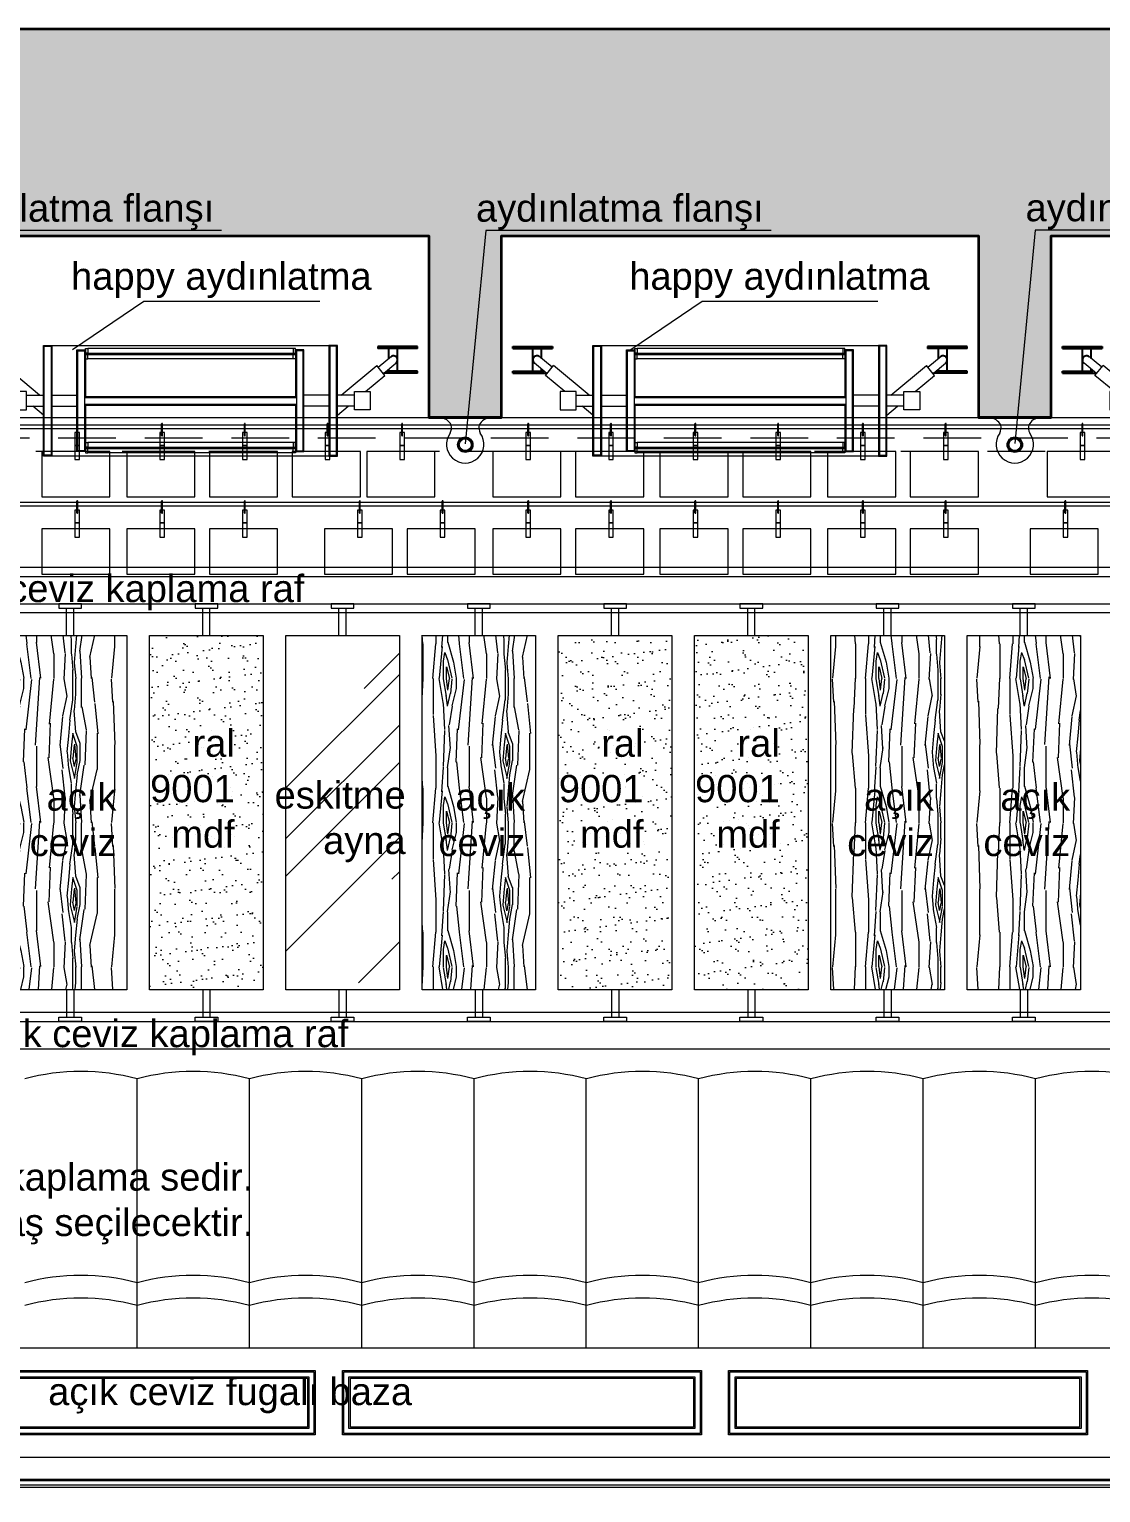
# Model space of a CAD drawing. Header units: millimetres. Extents: x 54215 to 67697, y 23496 to 56611.
# Drawn here: x 56575.6 to 56811.5, y 40917.7 to 41240 of the extents above; entities that cross this region are included whole.
import ezdxf

# ---------------------------------------------------------------- set-up
doc = ezdxf.new("R2010")
doc.units = ezdxf.units.MM
doc.linetypes.add('DASHED', pattern=[19.05, 12.7, -6.35])
doc.layers.add('0 rölöve', color=7, linetype='Continuous', true_color=0xf1380e)
for name, color, linetype, lineweight in [('no3_ahsap gorunus arka ince', 53, 'Continuous', 15), ('no3_ahsap gorunus arka kalın', 43, 'Continuous', 15), ('no3_ahsap gorunus on ince', 32, 'Continuous', 13), ('no3_cam gorunus arka', 140, 'Continuous', 13), ('no3_cam gorunus on', 142, 'Continuous', 15), ('no3_duvar kaplama', 8, 'Continuous', 0), ('no3_duvar mevcut', 4, 'Continuous', 35), ('no3_döşeme kaplama', 8, 'Continuous', 0), ('no3_kutu profil gorunus', 8, 'Continuous', 0), ('no3_kutuprofil kesit', 74, 'Continuous', 18), ('no3_tavan aydınlatma', 50, 'Continuous', 13), ('no3_tefriş arka ince', 65, 'Continuous', 13), ('no3_yazı duvar', 152, 'Continuous', 0)]:
    doc.layers.add(name, color=color, linetype=linetype, lineweight=lineweight)
doc.layers.add('no3_tefriş ön ince', color=7, linetype='Continuous', lineweight=18, true_color=0x8c1aff)
doc.styles.get("Standard").update_dxf_attribs({"font": 'arial.ttf'})
pattern_1 = [(79.6952, (40265.8013, 29454.409), (31.74983754, 190.50003046), [3.549745, -351.42602]), (90, (40266.436, 29457.9), (-31.75, 31.75), [3.4925, -28.2575]), (108.4349, (40266.436, 29461.394), (-31.749949, 63.5000144), [3.01206, -97.390236]), (262.875, (40265.4838, 29464.2515), (31.74994545, 222.25001206), [2.55978, -253.41691]), (264.8056, (40265.1663, 29461.7115), (31.74984786, 317.50002107), [3.506915, -347.183297]), (284.0362, (40264.849, 29458.219), (31.7499378, -95.2500172), [3.927252, -126.98133]), (99.4623, (40265.8013, 29456.949), (-31.7499415, 158.750025), [1.93129, -191.196436]), (83.6598, (40265.4838, 29458.854), (-31.7500503, -253.9999805), [2.87509, -284.633384]), (275.7106, (40265.8013, 29461.7115), (31.7500422, -285.7499814), [3.190844, -315.89272]), (258.6901, (40266.119, 29458.5365), (31.7499244, 127.0000245), [1.618932, -160.27492]), (84.8056, (40266.1188, 29451.5515), (-31.74984786, -317.50002107), [3.506915, -347.183297]), (78.6901, (40266.436, 29455.044), (-31.7499244, -127.0000245), [3.237865, -158.65599]), (90, (40267.07, 29458.22), (-31.75, 31.75), [3.81, -27.94]), (110.556, (40267.0713, 29462.029), (-63.4998723, 158.7500585), [2.71272, -268.559407]), (93.8141, (40266.1188, 29464.569), (-31.7501949, 444.49997856), [4.773072, -472.534075]), (84.8056, (40265.8013, 29469.3315), (-31.74984786, -317.50002107), [3.506915, -347.183297]), (90, (40266.12, 29472.824), (-31.75, 31.75), [3.4925, -28.2575]), (95.1944, (40266.1188, 29444.5665), (-31.74984786, 317.50002107), [3.506915, -347.183297]), (84.8056, (40265.8013, 29448.059), (-31.74984786, -317.50002107), [3.506915, -347.183297]), (90, (40265.484, 29444.566), (-31.75, 31.75), [1.905, -29.845]), (95.1944, (40265.4838, 29446.4715), (-31.74984786, 317.50002107), [3.506915, -347.183297]), (90, (40265.166, 29449.964), (-31.75, 31.75), [3.175, -28.575]), (100.3048, (40265.1663, 29453.139), (31.74983754, -190.50003046), [3.549745, -351.42602]), (95.1944, (40264.5313, 29456.6315), (-31.74984786, 317.50002107), [3.506915, -347.183297]), (84.8056, (40264.2138, 29460.124), (-31.74984786, -317.50002107), [3.506915, -347.183297]), (84.8056, (40264.5313, 29463.6165), (-31.74984786, -317.50002107), [3.506915, -347.183297]), (81.8699, (40264.849, 29467.109), (-31.749979, -190.4999927), [4.490116, -220.01626]), (90, (40265.484, 29471.554), (-31.75, 31.75), [4.7625, -26.9875]), (77.4712, (40284.5338, 29470.284), (31.7499873, 158.7500097), [2.92719, -289.79333]), (84.2894, (40285.1688, 29473.1415), (-31.7500422, -285.7499814), [3.190844, -315.89272]), (98.1301, (40284.534, 29470.284), (-31.749979, 190.4999927), [2.245074, -222.261335]), (99.4623, (40284.2163, 29472.5065), (-31.7499415, 158.750025), [3.862546, -189.265147]), (90, (40283.58, 29444.566), (-31.75, 31.75), [3.81, -27.94]), (80.5377, (40283.5813, 29448.3765), (-31.7499415, -158.750025), [1.93129, -191.196436]), (291.8014, (40283.899, 29450.2815), (-31.749997, 95.2500082), [1.7098, -169.26919]), (282.9946, (40284.5338, 29448.694), (-63.49992333, 285.75002432), [4.23599, -419.36184]), (82.875, (40284.5338, 29473.7765), (-31.74994545, -222.25001206), [2.55978, -253.41691]), (97.125, (40284.5338, 29473.7765), (-31.74994545, 222.25001206), [2.55978, -253.41691]), (90, (40284.216, 29444.566), (-31.75, 31.75), [2.54, -29.21]), (284.0362, (40284.216, 29447.1065), (31.7499378, -95.2500172), [2.61817, -128.290447]), (86.6335, (40283.2638, 29451.5515), (-31.75034835, -507.9999787), [5.406835, -535.276203]), (87.7094, (40283.5813, 29456.949), (-31.74986489, -762.00000361), [7.94385, -786.440896]), (93.1798, (40283.8988, 29464.8865), (-31.74971557, 539.75001546), [5.723826, -566.65746]), (99.4623, (40283.5813, 29470.6015), (-31.7499415, 158.750025), [5.793835, -187.33389]), (100.3048, (40286.4388, 29444.5665), (31.74983754, -190.50003046), [3.549745, -351.42602]), (105.9454, (40285.804, 29448.059), (31.749997, -127.0000041), [4.622864, -226.52063]), (90, (40284.534, 29452.504), (-31.75, 31.75), [4.1275, -27.6225]), (81.8699, (40284.534, 29456.6315), (-31.749979, -190.4999927), [4.490116, -220.01626]), (93.5763, (40285.1688, 29461.0765), (-31.74970504, 476.25002104), [5.089906, -503.901297]), (81.2538, (40284.8513, 29466.1565), (31.75013284, 222.2499795), [4.176046, -413.42999]), (75.9638, (40285.486, 29470.284), (-31.7499378, -95.2500172), [3.927252, -126.98133]), (90, (40286.44, 29474.094), (-31.75, 31.75), [2.2225, -29.5275]), (264.8056, (40283.2638, 29451.5515), (31.74984786, 317.50002107), [7.013797, -343.676415]), (85.2364, (40281.3588, 29444.5665), (-31.7497312, -349.25003054), [7.646416, -374.674225]), (90, (40281.994, 29452.186), (-31.75, 31.75), [7.3025, -24.4475]), (94.0856, (40281.9938, 29459.489), (-31.74987745, 412.75000471), [8.912637, -436.71982]), (90, (40281.36, 29468.38), (-31.75, 31.75), [7.9375, -23.8125]), (97.125, (40288.0263, 29444.5665), (-31.74994545, 222.25001206), [7.67931, -248.297382]), (96.3402, (40287.0738, 29452.1865), (-31.7500503, 253.9999805), [5.75018, -281.758295]), (87.5104, (40286.4388, 29457.9015), (-31.75056746, -698.49998322), [7.30939, -723.630506]), (83.4802, (40286.7563, 29465.204), (-95.24998523, -825.49999383), [11.184826, -1107.298776]), (93.0128, (40267.3888, 29444.5665), (-31.75013083, 571.50000035), [6.04085, -598.04411]), (81.8699, (40267.0713, 29450.599), (-31.749979, -190.4999927), [6.73519, -217.77122]), (87.6141, (40268.0238, 29457.2665), (-31.749452445, -730.25001615), [7.626604, -755.03456]), (100.6197, (40268.3413, 29464.8865), (63.50025655, -349.24994886), [5.16852, -511.684016]), (90, (40267.39, 29469.966), (-31.75, 31.75), [6.35, -25.4]), (86.8202, (40263.5788, 29444.5665), (-31.74971557, -539.75001546), [5.723826, -566.65746]), (96.009, (40263.8963, 29450.2815), (31.74997813, -317.49999261), [6.065837, -600.517055]), (96.7098, (40263.2613, 29456.314), (31.74980626, -285.75003187), [5.43471, -538.037722]), (84.2894, (40262.6263, 29461.7115), (-31.7500422, -285.7499814), [6.381686, -312.701877]), (77.9052, (40263.2613, 29468.0615), (-63.50021354, -285.74995565), [4.5459, -450.044915]), (99.4623, (40264.214, 29472.5065), (-31.7499415, 158.750025), [3.862546, -189.265147]), (93.8141, (40269.6113, 29444.5665), (-31.7501949, 444.49997856), [4.773072, -472.534075]), (77.1957, (40269.2938, 29449.329), (-95.25023505, -412.74993153), [7.163117, -709.14952]), (90, (40270.88, 29456.314), (-31.75, 31.75), [7.9375, -23.8125]), (95.4403, (40270.8813, 29464.2515), (31.74978958, -349.25001041), [6.697662, -663.06932]), (96.7098, (40270.2463, 29470.919), (31.74980626, -285.75003187), [5.43471, -538.037722]), (90, (40261.356, 29444.566), (-31.75, 31.75), [5.3975, -26.3525]), (98.1301, (40261.3563, 29449.964), (-31.749979, 190.4999927), [8.980265, -215.526144]), (87.6141, (40260.0863, 29458.854), (-31.749452445, -730.25001615), [7.626604, -755.03456]), (84.4725, (40260.4038, 29466.474), (63.4995361, 666.750055065), [9.888474, -978.959656]), (96.8428, (40290.2488, 29444.5665), (63.50025396, -539.7499801), [7.99446, -791.450125]), (90, (40289.296, 29452.504), (-31.75, 31.75), [8.89, -22.86]), (86.3478, (40289.2963, 29461.394), (-63.499596495, -984.25003018), [14.952853, -1480.33394]), (90, (40279.136, 29444.566), (-31.75, 31.75), [7.62, -24.13]), (94.7636, (40279.1363, 29452.1865), (-31.7497312, 349.25003054), [7.646416, -374.674225]), (88.1524, (40278.5013, 29459.8065), (-31.74981979, -952.50001476), [9.84761, -974.914357]), (87.2737, (40278.8188, 29469.649), (-31.74987355, -635.00000912), [6.675056, -660.830467]), (84.8056, (40274.0563, 29444.5665), (-31.74984786, -317.50002107), [7.013797, -343.676414]), (90, (40274.69, 29451.55), (-31.75, 31.75), [10.16, -21.59]), (91.9092, (40274.6913, 29461.7115), (-31.75076966, 920.7499695), [9.530302, -943.498716]), (93.5763, (40274.3738, 29471.2365), (-31.74970504, 476.25002104), [5.089906, -503.901297])]
pattern_2 = [(37.5, (40290.2488, 29444.5665), (-0.1600031, 4.8941324), [0, -3.8608, 0, -4.318, 0, -4.1275]), (7.5, (40290.249, 29444.5665), (4.4952328, 7.168251), [0, -2.0828, 0, -3.4798, 0, -1.3335]), (327.5, (40287.1246, 29444.5665), (7.9099237, 0.01437185), [0, -1.27, 0, -4.572, 0, -5.969]), (317.5, (40287.1246, 29444.5665), (7.6355645, 2.2292932), [0, -0.635, 0, -2.9972, 0, -3.429])]

# ---------------------------------------------------------------- blocks, each defined once
blk = doc.blocks.new('FAWETUK')
at = {"layer": 'no3_ahsap gorunus arka kalın'}
blk.add_lwpolyline([(10086.08, 17304.68), (10111.08, 17304.68), (10111.08, 17226.68), (10086.08, 17226.68)], close=True, dxfattribs=at)
at = {"layer": 'no3_kutuprofil kesit'}
for p, q in [((10097.78, 17304.68), (10097.78, 17310.68)), ((10099.38, 17304.68), (10099.38, 17310.68)), ((10097.78, 17226.68), (10097.78, 17220.68)), ((10099.38, 17226.68), (10099.38, 17220.68))]:
    blk.add_line(p, q, dxfattribs=at)
for points in [[(10096.08, 17310.68), (10101.08, 17310.68), (10101.08, 17311.68), (10096.08, 17311.68)], [(10096.08, 17220.68), (10101.08, 17220.68), (10101.08, 17219.68), (10096.08, 17219.68)]]:
    blk.add_lwpolyline(points, close=True, dxfattribs=at)
blk = doc.blocks.new('sfertkıkl')
at = {"layer": 'no3_duvar kaplama'}
for points in [[(4008.32, 3906.44), (4087.32, 3906.44), (4087.32, 3892.26), (4008.32, 3892.26)], [(4008.62, 3906.14), (4087.02, 3906.14), (4087.02, 3892.56), (4008.62, 3892.56)], [(4093.32, 3906.44), (4172.32, 3906.44), (4172.32, 3892.26), (4093.32, 3892.26)], [(4093.62, 3906.14), (4172.02, 3906.14), (4172.02, 3892.56), (4093.62, 3892.56)], [(4178.32, 3906.44), (4257.32, 3906.44), (4257.32, 3892.26), (4178.32, 3892.26)], [(4178.62, 3906.14), (4257.02, 3906.14), (4257.02, 3892.56), (4178.62, 3892.56)], [(4009.72, 3905.03), (4085.91, 3905.03), (4085.91, 3893.66), (4009.72, 3893.66)], [(4010.02, 3904.73), (4085.61, 3904.73), (4085.61, 3893.96), (4010.02, 3893.96)], [(4094.73, 3905.03), (4170.91, 3905.03), (4170.91, 3893.66), (4094.73, 3893.66)], [(4095.03, 3904.73), (4170.61, 3904.73), (4170.61, 3893.96), (4095.03, 3893.96)], [(4179.73, 3905.03), (4255.91, 3905.03), (4255.91, 3893.66), (4179.73, 3893.66)], [(4180.03, 3904.73), (4255.61, 3904.73), (4255.61, 3893.96), (4180.03, 3893.96)]]:
    blk.add_lwpolyline(points, close=True, dxfattribs=at)
at = {"layer": 'no3_tefriş ön ince'}
for p, q in [((4048.07, 3925.75), (4048.07, 3970.65)), ((4072.8, 3925.75), (4072.8, 3970.65)), ((4097.53, 3925.75), (4097.53, 3970.65)), ((4122.26, 3925.75), (4122.26, 3970.65)), ((4146.99, 3925.75), (4146.99, 3970.65)), ((4171.72, 3925.75), (4171.72, 3970.65)), ((4196.45, 3925.75), (4196.45, 3970.65)), ((4221.18, 3925.75), (4221.18, 3970.65)), ((4245.91, 3925.75), (4245.91, 3970.65)), ((4048.07, 3911.44), (4048.07, 3925.75)), ((4072.8, 3911.44), (4072.8, 3925.75)), ((4097.53, 3911.44), (4097.53, 3925.75)), ((4122.26, 3911.44), (4122.26, 3925.75)), ((4146.99, 3911.44), (4146.99, 3925.75)), ((4171.72, 3911.44), (4171.72, 3925.75)), ((4196.45, 3911.44), (4196.45, 3925.75)), ((4221.18, 3911.44), (4221.18, 3925.75)), ((4245.91, 3911.44), (4245.91, 3925.75)), ((3751.3, 3911.44), (4344.83, 3911.44)), ((4344.83, 3887.26), (3751.3, 3887.26))]:
    blk.add_line(p, q, dxfattribs=at)
for centre in [(4035.7, 3923.79), (4060.43, 3923.79), (4085.17, 3923.79), (4109.9, 3923.79), (4134.63, 3923.79), (4159.36, 3923.79), (4184.09, 3923.79), (4208.82, 3923.79), (4233.55, 3923.79), (4258.28, 3923.79), (4035.7, 3878.88), (4060.43, 3878.88), (4085.17, 3878.88), (4109.9, 3878.88), (4134.63, 3878.88), (4159.36, 3878.88), (4184.09, 3878.88), (4208.82, 3878.88), (4233.55, 3878.88), (4258.28, 3878.88), (4035.7, 3873.88), (4060.43, 3873.88), (4085.17, 3873.88), (4109.9, 3873.88), (4134.63, 3873.88), (4159.36, 3873.88), (4184.09, 3873.88), (4208.82, 3873.88), (4233.55, 3873.88), (4258.28, 3873.88)]:
    blk.add_arc(centre, 48.47, 75.219, 104.781, dxfattribs=at)
blk = doc.blocks.new('foto')
at = {"layer": 'no3_tefriş arka ince'}
for p, q in [((10116.64, 17348.73), (10116.64, 17351.29)), ((10116.84, 17348.73), (10116.84, 17351.29)), ((10117.25, 17346.53), (10116.23, 17346.53)), ((10117.25, 17346.43), (10116.23, 17346.43))]:
    blk.add_line(p, q, dxfattribs=at)
for points in [[(10117.25, 17349.36), (10116.23, 17349.36), (10116.23, 17343.41), (10117.25, 17343.41)], [(10108.95, 17345.21), (10108.95, 17335.21), (10123.95, 17335.21), (10123.95, 17345.21)]]:
    blk.add_lwpolyline(points, close=True, dxfattribs=at)
for centre, start, end in [((10116.74, 17351.29), 0, 180), ((10116.74, 17348.73), 180, 0)]:
    blk.add_arc(centre, 0.1, start, end, dxfattribs=at)
blk = doc.blocks.new('fwevjuı')
at = {"layer": 'no3_tefriş arka ince'}
blk.add_line((10567.86, 17350.17), (10567.87, 17350.21), dxfattribs=at)
blk.add_circle((10570.64, 17346.69), 1.7, dxfattribs=at)
for centre, radius, start, end in [((10564.81, 17349.58), 3.11, 27.3375, 84.0191), ((10564.85, 17350.47), 2.77, 333.9315, 11.3713), ((10576.42, 17350.47), 2.77, 167.4594, 206.0685), ((10576.45, 17349.58), 3.11, 95.9809, 151.5098), ((10570.64, 17346.78), 4.12, 143.2104, 36.7896)]:
    blk.add_arc(centre, radius, start, end, dxfattribs=at)
blk = doc.blocks.new('fe4ryvkukm')
for p, q in [((10581.13, 17423.32), (10581.13, 17423.82)), ((10581.13, 17423.82), (10589.85, 17423.82)), ((10581.13, 17423.32), (10589.85, 17423.32)), ((10585.53, 17418.4), (10585.53, 17423.32)), ((10587.43, 17421.17), (10587.43, 17423.32)), ((10589.85, 17423.82), (10589.85, 17423.32)), ((10672.41, 17423.82), (10672.41, 17423.32)), ((10681.13, 17423.82), (10672.41, 17423.82)), ((10681.13, 17423.32), (10672.41, 17423.32)), ((10674.83, 17421.17), (10674.83, 17423.32)), ((10676.73, 17418.4), (10676.73, 17423.32)), ((10681.13, 17423.32), (10681.13, 17423.82)), ((10581.13, 17417.9), (10581.13, 17418.4)), ((10581.13, 17418.4), (10587.92, 17418.4)), ((10581.13, 17417.9), (10581.13, 17418.4)), ((10581.13, 17417.9), (10588.52, 17417.9)), ((10587.43, 17418.4), (10587.43, 17418.81)), ((10681.13, 17417.9), (10673.74, 17417.9)), ((10681.13, 17418.4), (10674.34, 17418.4)), ((10674.83, 17418.4), (10674.83, 17418.81)), ((10681.13, 17417.9), (10681.13, 17418.4)), ((10681.13, 17417.9), (10681.13, 17418.4)), ((10654.25, 17401.65), (10654.25, 17401.35))]:
    blk.add_line(p, q)
for centre, start, end in [((10586.42, 17420.83), 48.6371, 233.2468), ((10675.84, 17420.83), 306.7532, 131.3629)]:
    blk.add_arc(centre, 0.906, start, end)
at = {"layer": 'no3_cam gorunus arka'}
for p, q in [((10608.01, 17422.35), (10654.25, 17422.35)), ((10608.01, 17422.05), (10654.25, 17422.05)), ((10608.01, 17401.65), (10654.25, 17401.65)), ((10608.01, 17401.35), (10654.25, 17401.35))]:
    blk.add_line(p, q, dxfattribs=at)
at = {"layer": 'no3_kutu profil gorunus'}
for p, q in [((10653.75, 17423.35), (10608.51, 17423.35)), ((10653.75, 17421.05), (10608.51, 17421.05)), ((10653.75, 17402.65), (10608.51, 17402.65)), ((10653.75, 17400.35), (10608.51, 17400.35))]:
    blk.add_line(p, q, dxfattribs=at)
blk.add_lwpolyline([(10598.96, 17424.05), (10663.3, 17424.05), (10663.3, 17399.65), (10598.96, 17399.65)], close=True, dxfattribs=at)
at = {"layer": 'no3_kutuprofil kesit'}
for p, q in [((10608.01, 17423.05), (10608.01, 17422.55)), ((10607.81, 17412.8), (10654.45, 17412.8)), ((10607.81, 17412.6), (10654.45, 17412.6)), ((10607.81, 17411.1), (10654.45, 17411.1)), ((10607.81, 17410.9), (10654.45, 17410.9))]:
    blk.add_line(p, q, dxfattribs=at)
for points in [[(10598.76, 17424.05), (10600.64, 17424.05), (10600.64, 17399.65), (10598.76, 17399.65)], [(10598.96, 17423.85), (10600.44, 17423.85), (10600.44, 17399.85), (10598.96, 17399.85)], [(10606.34, 17422.85), (10607.81, 17422.85), (10607.81, 17400.85), (10606.34, 17400.85)], [(10608.01, 17422.35), (10608.01, 17423.35), (10608.51, 17423.35), (10608.51, 17422.35)], [(10608.01, 17422.05), (10608.01, 17421.05), (10608.51, 17421.05), (10608.51, 17422.05)], [(10654.25, 17422.35), (10654.25, 17423.35), (10653.75, 17423.35), (10653.75, 17422.35)], [(10654.25, 17422.05), (10654.25, 17421.05), (10653.75, 17421.05), (10653.75, 17422.05)], [(10655.92, 17422.85), (10654.45, 17422.85), (10654.45, 17400.85), (10655.92, 17400.85)], [(10663.5, 17424.05), (10661.62, 17424.05), (10661.62, 17399.65), (10663.5, 17399.65)], [(10663.3, 17423.85), (10661.82, 17423.85), (10661.82, 17399.85), (10663.3, 17399.85)], [(10608.01, 17401.65), (10608.01, 17402.65), (10608.51, 17402.65), (10608.51, 17401.65)], [(10654.25, 17401.65), (10654.25, 17402.65), (10653.75, 17402.65), (10653.75, 17401.65)], [(10608.01, 17401.35), (10608.01, 17400.35), (10608.51, 17400.35), (10608.51, 17401.35)], [(10654.25, 17401.35), (10654.25, 17400.35), (10653.75, 17400.35), (10653.75, 17401.35)]]:
    blk.add_lwpolyline(points, close=True, dxfattribs=at)
for points in [[(10608.01, 17411.1), (10608.01, 17400.65), (10606.14, 17400.65), (10606.14, 17423.05), (10608.01, 17423.05), (10608.01, 17412.6)], [(10654.25, 17411.1), (10654.25, 17400.65), (10656.12, 17400.65), (10656.12, 17423.05), (10654.25, 17423.05), (10654.25, 17412.6)]]:
    blk.add_lwpolyline(points, dxfattribs=at)
at = {"layer": 'no3_tavan aydınlatma'}
for p, q in [((10589.77, 17419.21), (10586.86, 17421.64)), ((10672.49, 17419.21), (10675.4, 17421.64)), ((10588.61, 17417.83), (10585.88, 17420.11)), ((10588.29, 17417.44), (10590.09, 17419.6)), ((10597.93, 17413.05), (10590.09, 17419.6)), ((10664.33, 17413.05), (10672.17, 17419.6)), ((10673.97, 17417.44), (10672.17, 17419.6)), ((10673.65, 17417.83), (10676.38, 17420.11)), ((10592.59, 17413.85), (10588.29, 17417.44)), ((10669.67, 17413.85), (10673.97, 17417.44)), ((10595.04, 17413.85), (10591.54, 17413.85)), ((10591.54, 17413.85), (10591.54, 17409.85)), ((10595.04, 17409.85), (10595.04, 17413.85)), ((10595.04, 17413.05), (10598.96, 17413.05)), ((10595.04, 17409.85), (10595.04, 17411.8)), ((10600.46, 17413.05), (10606.16, 17413.05)), ((10661.8, 17413.05), (10656.1, 17413.05)), ((10667.22, 17413.05), (10663.3, 17413.05)), ((10667.22, 17409.85), (10667.22, 17413.85)), ((10667.22, 17413.85), (10670.72, 17413.85)), ((10670.72, 17413.85), (10670.72, 17409.85)), ((10591.54, 17409.85), (10595.04, 17409.85)), ((10591.54, 17409.85), (10595.04, 17409.85)), ((10595.04, 17410.65), (10598.96, 17410.65)), ((10595.04, 17410.65), (10596.42, 17410.65)), ((10598.76, 17408.69), (10596.42, 17410.65)), ((10600.46, 17410.65), (10606.16, 17410.65)), ((10661.8, 17410.65), (10656.1, 17410.65)), ((10667.22, 17410.65), (10663.3, 17410.65)), ((10663.5, 17408.69), (10665.84, 17410.65)), ((10670.72, 17409.85), (10667.22, 17409.85))]:
    blk.add_line(p, q, dxfattribs=at)

msp = doc.modelspace()

# ---------------------------------------------------------------- hatches: boundary and pattern name
at = {"layer": 'no3_ahsap gorunus arka ince'}
h = msp.add_hatch(dxfattribs=at)
h.set_pattern_fill('AR-SAND', color=254, scale=0.1, style=0)
h.set_pattern_definition([(37.5, (40290.2488, 29444.5665), (-0.1600031, 4.8941324), [0, -3.8608, 0, -4.318, 0, -4.1275]), (7.5, (40290.249, 29444.5665), (4.4952328, 7.168251), [0, -2.0828, 0, -3.4798, 0, -1.3335]), (327.5, (40287.1246, 29444.5665), (7.9099237, 0.01437185), [0, -1.27, 0, -4.572, 0, -5.969]), (317.5, (40287.1246, 29444.5665), (7.6355645, 2.2292932), [0, -0.635, 0, -2.9972, 0, -3.429])])
h.paths.add_polyline_path([(56613.762, 41028.523), (56615.362, 41028.523), (56627.062, 41028.523), (56627.062, 41106.523), (56615.362, 41106.523), (56613.762, 41106.523), (56602.062, 41106.523), (56602.062, 41028.523)])
h = msp.add_hatch(dxfattribs=at)
h.set_pattern_fill('AR-SAND', color=254, scale=0.1, style=0)
h.set_pattern_definition(pattern_2)
h.paths.add_polyline_path([(56703.76, 41028.523), (56705.36, 41028.523), (56717.06, 41028.523), (56717.06, 41106.523), (56705.36, 41106.523), (56703.76, 41106.523), (56692.06, 41106.523), (56692.06, 41028.523)])
h = msp.add_hatch(dxfattribs=at)
h.set_pattern_fill('AR-SAND', color=254, scale=0.1, style=0)
h.set_pattern_definition(pattern_2)
h.paths.add_polyline_path([(56733.76, 41028.523), (56735.36, 41028.523), (56747.06, 41028.523), (56747.06, 41106.523), (56735.36, 41106.523), (56733.76, 41106.523), (56722.06, 41106.523), (56722.06, 41028.523)])
at = {"layer": 'no3_ahsap gorunus on ince'}
h = msp.add_hatch(dxfattribs=at)
h.set_pattern_fill('WOOD8', color=256, scale=1.25, angle=90, style=0)
h.set_pattern_definition([(79.6952, (40265.8013, 29454.409), (31.74983754, 190.50003046), [3.549745, -351.42602]), (90, (40266.436, 29457.9), (-31.75, 31.75), [3.4925, -28.2575]), (108.4349, (40266.436, 29461.394), (-31.749949, 63.5000144), [3.01206, -97.390236]), (262.875, (40265.4838, 29464.2515), (31.74994545, 222.25001206), [2.55978, -253.41691]), (264.8056, (40265.1663, 29461.7115), (31.74984786, 317.50002107), [3.506915, -347.183297]), (284.0362, (40264.849, 29458.219), (31.7499378, -95.2500172), [3.927252, -126.98133]), (99.4623, (40265.8013, 29456.949), (-31.7499415, 158.750025), [1.93129, -191.196436]), (83.6598, (40265.4838, 29458.854), (-31.7500503, -253.9999805), [2.87509, -284.633384]), (275.7106, (40265.8013, 29461.7115), (31.7500422, -285.7499814), [3.190844, -315.89272]), (258.6901, (40266.119, 29458.5365), (31.7499244, 127.0000245), [1.618932, -160.27492]), (84.8056, (40266.1188, 29451.5515), (-31.74984786, -317.50002107), [3.506915, -347.183297]), (78.6901, (40266.436, 29455.044), (-31.7499244, -127.0000245), [3.237865, -158.65599]), (90, (40267.07, 29458.22), (-31.75, 31.75), [3.81, -27.94]), (110.556, (40267.0713, 29462.029), (-63.4998723, 158.7500585), [2.71272, -268.559407]), (93.8141, (40266.1188, 29464.569), (-31.7501949, 444.49997856), [4.773072, -472.534075]), (84.8056, (40265.8013, 29469.3315), (-31.74984786, -317.50002107), [3.506915, -347.183297]), (90, (40266.12, 29472.824), (-31.75, 31.75), [3.4925, -28.2575]), (95.1944, (40266.1188, 29444.5665), (-31.74984786, 317.50002107), [3.506915, -347.183297]), (84.8056, (40265.8013, 29448.059), (-31.74984786, -317.50002107), [3.506915, -347.183297]), (90, (40265.484, 29444.566), (-31.75, 31.75), [1.905, -29.845]), (95.1944, (40265.4838, 29446.4715), (-31.74984786, 317.50002107), [3.506915, -347.183297]), (90, (40265.166, 29449.964), (-31.75, 31.75), [3.175, -28.575]), (100.3048, (40265.1663, 29453.139), (31.74983754, -190.50003046), [3.549745, -351.42602]), (95.1944, (40264.5313, 29456.6315), (-31.74984786, 317.50002107), [3.506915, -347.183297]), (84.8056, (40264.2138, 29460.124), (-31.74984786, -317.50002107), [3.506915, -347.183297]), (84.8056, (40264.5313, 29463.6165), (-31.74984786, -317.50002107), [3.506915, -347.183297]), (81.8699, (40264.849, 29467.109), (-31.749979, -190.4999927), [4.490116, -220.01626]), (90, (40265.484, 29471.554), (-31.75, 31.75), [4.7625, -26.9875]), (77.4712, (40284.5338, 29470.284), (31.7499873, 158.7500097), [2.92719, -289.79333]), (84.2894, (40285.1688, 29473.1415), (-31.7500422, -285.7499814), [3.190844, -315.89272]), (98.1301, (40284.534, 29470.284), (-31.749979, 190.4999927), [2.245074, -222.261335]), (99.4623, (40284.2163, 29472.5065), (-31.7499415, 158.750025), [3.862546, -189.265147]), (90, (40283.58, 29444.566), (-31.75, 31.75), [3.81, -27.94]), (80.5377, (40283.5813, 29448.3765), (-31.7499415, -158.750025), [1.93129, -191.196436]), (291.8014, (40283.899, 29450.2815), (-31.749997, 95.2500082), [1.7098, -169.26919]), (282.9946, (40284.5338, 29448.694), (-63.49992333, 285.75002432), [4.23599, -419.36184]), (82.875, (40284.5338, 29473.7765), (-31.74994545, -222.25001206), [2.55978, -253.41691]), (97.125, (40284.5338, 29473.7765), (-31.74994545, 222.25001206), [2.55978, -253.41691]), (90, (40284.216, 29444.566), (-31.75, 31.75), [2.54, -29.21]), (284.0362, (40284.216, 29447.1065), (31.7499378, -95.2500172), [2.61817, -128.290447]), (86.6335, (40283.2638, 29451.5515), (-31.75034835, -507.9999787), [5.406835, -535.276203]), (87.7094, (40283.5813, 29456.949), (-31.74986489, -762.00000361), [7.94385, -786.440896]), (93.1798, (40283.8988, 29464.8865), (-31.74971557, 539.75001546), [5.723826, -566.65746]), (99.4623, (40283.5813, 29470.6015), (-31.7499415, 158.750025), [5.793835, -187.33389]), (100.3048, (40286.4388, 29444.5665), (31.74983754, -190.50003046), [3.549745, -351.42602]), (105.9454, (40285.804, 29448.059), (31.749997, -127.0000041), [4.622864, -226.52063]), (90, (40284.534, 29452.504), (-31.75, 31.75), [4.1275, -27.6225]), (81.8699, (40284.534, 29456.6315), (-31.749979, -190.4999927), [4.490116, -220.01626]), (93.5763, (40285.1688, 29461.0765), (-31.74970504, 476.25002104), [5.089906, -503.901297]), (81.2538, (40284.8513, 29466.1565), (31.75013284, 222.2499795), [4.176046, -413.42999]), (75.9638, (40285.486, 29470.284), (-31.7499378, -95.2500172), [3.927252, -126.98133]), (90, (40286.44, 29474.094), (-31.75, 31.75), [2.2225, -29.5275]), (264.8056, (40283.2638, 29451.5515), (31.74984786, 317.50002107), [7.013797, -343.676415]), (85.2364, (40281.3588, 29444.5665), (-31.7497312, -349.25003054), [7.646416, -374.674225]), (90, (40281.994, 29452.186), (-31.75, 31.75), [7.3025, -24.4475]), (94.0856, (40281.9938, 29459.489), (-31.74987745, 412.75000471), [8.912637, -436.71982]), (90, (40281.36, 29468.38), (-31.75, 31.75), [7.9375, -23.8125]), (97.125, (40288.0263, 29444.5665), (-31.74994545, 222.25001206), [7.67931, -248.297382]), (96.3402, (40287.0738, 29452.1865), (-31.7500503, 253.9999805), [5.75018, -281.758295]), (87.5104, (40286.4388, 29457.9015), (-31.75056746, -698.49998322), [7.30939, -723.630506]), (83.4802, (40286.7563, 29465.204), (-95.24998523, -825.49999383), [11.184826, -1107.298776]), (93.0128, (40267.3888, 29444.5665), (-31.75013083, 571.50000035), [6.04085, -598.04411]), (81.8699, (40267.0713, 29450.599), (-31.749979, -190.4999927), [6.73519, -217.77122]), (87.6141, (40268.0238, 29457.2665), (-31.749452445, -730.25001615), [7.626604, -755.03456]), (100.6197, (40268.3413, 29464.8865), (63.50025655, -349.24994886), [5.16852, -511.684016]), (90, (40267.39, 29469.966), (-31.75, 31.75), [6.35, -25.4]), (86.8202, (40263.5788, 29444.5665), (-31.74971557, -539.75001546), [5.723826, -566.65746]), (96.009, (40263.8963, 29450.2815), (31.74997813, -317.49999261), [6.065837, -600.517055]), (96.7098, (40263.2613, 29456.314), (31.74980626, -285.75003187), [5.43471, -538.037722]), (84.2894, (40262.6263, 29461.7115), (-31.7500422, -285.7499814), [6.381686, -312.701877]), (77.9052, (40263.2613, 29468.0615), (-63.50021354, -285.74995565), [4.5459, -450.044915]), (99.4623, (40264.214, 29472.5065), (-31.7499415, 158.750025), [3.862546, -189.265147]), (93.8141, (40269.6113, 29444.5665), (-31.7501949, 444.49997856), [4.773072, -472.534075]), (77.1957, (40269.2938, 29449.329), (-95.25023505, -412.74993153), [7.163117, -709.14952]), (90, (40270.88, 29456.314), (-31.75, 31.75), [7.9375, -23.8125]), (95.4403, (40270.8813, 29464.2515), (31.74978958, -349.25001041), [6.697662, -663.06932]), (96.7098, (40270.2463, 29470.919), (31.74980626, -285.75003187), [5.43471, -538.037722]), (90, (40261.356, 29444.566), (-31.75, 31.75), [5.3975, -26.3525]), (98.1301, (40261.3563, 29449.964), (-31.749979, 190.4999927), [8.980265, -215.526144]), (87.6141, (40260.0863, 29458.854), (-31.749452445, -730.25001615), [7.626604, -755.03456]), (84.4725, (40260.4038, 29466.474), (63.4995361, 666.750055065), [9.888474, -978.959656]), (96.8428, (40290.2488, 29444.5665), (63.50025396, -539.7499801), [7.99446, -791.450125]), (90, (40289.296, 29452.504), (-31.75, 31.75), [8.89, -22.86]), (86.3478, (40289.2963, 29461.394), (-63.499596495, -984.25003018), [14.952853, -1480.33394]), (90, (40279.136, 29444.566), (-31.75, 31.75), [7.62, -24.13]), (94.7636, (40279.1363, 29452.1865), (-31.7497312, 349.25003054), [7.646416, -374.674225]), (88.1524, (40278.5013, 29459.8065), (-31.74981979, -952.50001476), [9.84761, -974.914357]), (87.2737, (40278.8188, 29469.649), (-31.74987355, -635.00000912), [6.675056, -660.830467]), (84.8056, (40274.0563, 29444.5665), (-31.74984786, -317.50002107), [7.013797, -343.676414]), (90, (40274.69, 29451.55), (-31.75, 31.75), [10.16, -21.59]), (91.9092, (40274.6913, 29461.7115), (-31.75076966, 920.7499695), [9.530302, -943.498716]), (93.5763, (40274.3738, 29471.2365), (-31.74970504, 476.25002104), [5.089906, -503.901297])])
h.paths.add_polyline_path([(56583.763, 41028.523), (56585.363, 41028.523), (56597.063, 41028.523), (56597.063, 41106.523), (56585.363, 41106.523), (56583.763, 41106.523), (56572.063, 41106.523), (56572.063, 41028.523)])
h = msp.add_hatch(dxfattribs=at)
h.set_pattern_fill('WOOD8', color=256, scale=1.25, angle=90, style=0)
h.set_pattern_definition([(79.6952, (40265.8013, 29454.409), (31.74983754, 190.50003046), [3.549745, -351.42602]), (90, (40266.436, 29457.9), (-31.75, 31.75), [3.4925, -28.2575]), (108.4349, (40266.436, 29461.394), (-31.749949, 63.5000144), [3.01206, -97.390236]), (262.875, (40265.4838, 29464.2515), (31.74994545, 222.25001206), [2.55978, -253.41691]), (264.8056, (40265.1663, 29461.7115), (31.74984786, 317.50002107), [3.506915, -347.183297]), (284.0362, (40264.849, 29458.219), (31.7499378, -95.2500172), [3.927252, -126.98133]), (99.4623, (40265.8013, 29456.949), (-31.7499415, 158.750025), [1.93129, -191.196436]), (83.6598, (40265.4838, 29458.854), (-31.7500503, -253.9999805), [2.87509, -284.633384]), (275.7106, (40265.8013, 29461.7115), (31.7500422, -285.7499814), [3.190844, -315.89272]), (258.6901, (40266.119, 29458.5365), (31.7499244, 127.0000245), [1.618932, -160.27492]), (84.8056, (40266.1188, 29451.5515), (-31.74984786, -317.50002107), [3.506915, -347.183297]), (78.6901, (40266.436, 29455.044), (-31.7499244, -127.0000245), [3.237865, -158.65599]), (90, (40267.07, 29458.22), (-31.75, 31.75), [3.81, -27.94]), (110.556, (40267.0713, 29462.029), (-63.4998723, 158.7500585), [2.71272, -268.559407]), (93.8141, (40266.1188, 29464.569), (-31.7501949, 444.49997856), [4.773072, -472.534075]), (84.8056, (40265.8013, 29469.3315), (-31.74984786, -317.50002107), [3.506915, -347.183297]), (90, (40266.12, 29472.824), (-31.75, 31.75), [3.4925, -28.2575]), (95.1944, (40266.1188, 29444.5665), (-31.74984786, 317.50002107), [3.506915, -347.183297]), (84.8056, (40265.8013, 29448.059), (-31.74984786, -317.50002107), [3.506915, -347.183297]), (90, (40265.484, 29444.566), (-31.75, 31.75), [1.905, -29.845]), (95.1944, (40265.4838, 29446.4715), (-31.74984786, 317.50002107), [3.506915, -347.183297]), (90, (40265.166, 29449.964), (-31.75, 31.75), [3.175, -28.575]), (100.3048, (40265.1663, 29453.139), (31.74983754, -190.50003046), [3.549745, -351.42602]), (95.1944, (40264.5313, 29456.6315), (-31.74984786, 317.50002107), [3.506915, -347.183297]), (84.8056, (40264.2138, 29460.124), (-31.74984786, -317.50002107), [3.506915, -347.183297]), (84.8056, (40264.5313, 29463.6165), (-31.74984786, -317.50002107), [3.506915, -347.183297]), (81.8699, (40264.849, 29467.109), (-31.749979, -190.4999927), [4.490116, -220.01626]), (90, (40265.484, 29471.554), (-31.75, 31.75), [4.7625, -26.9875]), (77.4712, (40284.5338, 29470.284), (31.7499873, 158.7500097), [2.92719, -289.79333]), (84.2894, (40285.1688, 29473.1415), (-31.7500422, -285.7499814), [3.190844, -315.89272]), (98.1301, (40284.534, 29470.284), (-31.749979, 190.4999927), [2.245074, -222.261335]), (99.4623, (40284.2163, 29472.5065), (-31.7499415, 158.750025), [3.862546, -189.265147]), (90, (40283.58, 29444.566), (-31.75, 31.75), [3.81, -27.94]), (80.5377, (40283.5813, 29448.3765), (-31.7499415, -158.750025), [1.93129, -191.196436]), (291.8014, (40283.899, 29450.2815), (-31.749997, 95.2500082), [1.7098, -169.26919]), (282.9946, (40284.5338, 29448.694), (-63.49992333, 285.75002432), [4.23599, -419.36184]), (82.875, (40284.5338, 29473.7765), (-31.74994545, -222.25001206), [2.55978, -253.41691]), (97.125, (40284.5338, 29473.7765), (-31.74994545, 222.25001206), [2.55978, -253.41691]), (90, (40284.216, 29444.566), (-31.75, 31.75), [2.54, -29.21]), (284.0362, (40284.216, 29447.1065), (31.7499378, -95.2500172), [2.61817, -128.290447]), (86.6335, (40283.2638, 29451.5515), (-31.75034835, -507.9999787), [5.406835, -535.276203]), (87.7094, (40283.5813, 29456.949), (-31.74986489, -762.00000361), [7.94385, -786.440896]), (93.1798, (40283.8988, 29464.8865), (-31.74971557, 539.75001546), [5.723826, -566.65746]), (99.4623, (40283.5813, 29470.6015), (-31.7499415, 158.750025), [5.793835, -187.33389]), (100.3048, (40286.4388, 29444.5665), (31.74983754, -190.50003046), [3.549745, -351.42602]), (105.9454, (40285.804, 29448.059), (31.749997, -127.0000041), [4.622864, -226.52063]), (90, (40284.534, 29452.504), (-31.75, 31.75), [4.1275, -27.6225]), (81.8699, (40284.534, 29456.6315), (-31.749979, -190.4999927), [4.490116, -220.01626]), (93.5763, (40285.1688, 29461.0765), (-31.74970504, 476.25002104), [5.089906, -503.901297]), (81.2538, (40284.8513, 29466.1565), (31.75013284, 222.2499795), [4.176046, -413.42999]), (75.9638, (40285.486, 29470.284), (-31.7499378, -95.2500172), [3.927252, -126.98133]), (90, (40286.44, 29474.094), (-31.75, 31.75), [2.2225, -29.5275]), (264.8056, (40283.2638, 29451.5515), (31.74984786, 317.50002107), [7.013797, -343.676415]), (85.2364, (40281.3588, 29444.5665), (-31.7497312, -349.25003054), [7.646416, -374.674225]), (90, (40281.994, 29452.186), (-31.75, 31.75), [7.3025, -24.4475]), (94.0856, (40281.9938, 29459.489), (-31.74987745, 412.75000471), [8.912637, -436.71982]), (90, (40281.36, 29468.38), (-31.75, 31.75), [7.9375, -23.8125]), (97.125, (40288.0263, 29444.5665), (-31.74994545, 222.25001206), [7.67931, -248.297382]), (96.3402, (40287.0738, 29452.1865), (-31.7500503, 253.9999805), [5.75018, -281.758295]), (87.5104, (40286.4388, 29457.9015), (-31.75056746, -698.49998322), [7.30939, -723.630506]), (83.4802, (40286.7563, 29465.204), (-95.24998523, -825.49999383), [11.184826, -1107.298776]), (93.0128, (40267.3888, 29444.5665), (-31.75013083, 571.50000035), [6.04085, -598.04411]), (81.8699, (40267.0713, 29450.599), (-31.749979, -190.4999927), [6.73519, -217.77122]), (87.6141, (40268.0238, 29457.2665), (-31.749452445, -730.25001615), [7.626604, -755.03456]), (100.6197, (40268.3413, 29464.8865), (63.50025655, -349.24994886), [5.16852, -511.684016]), (90, (40267.39, 29469.966), (-31.75, 31.75), [6.35, -25.4]), (86.8202, (40263.5788, 29444.5665), (-31.74971557, -539.75001546), [5.723826, -566.65746]), (96.009, (40263.8963, 29450.2815), (31.74997813, -317.49999261), [6.065837, -600.517055]), (96.7098, (40263.2613, 29456.314), (31.74980626, -285.75003187), [5.43471, -538.037722]), (84.2894, (40262.6263, 29461.7115), (-31.7500422, -285.7499814), [6.381686, -312.701877]), (77.9052, (40263.2613, 29468.0615), (-63.50021354, -285.74995565), [4.5459, -450.044915]), (99.4623, (40264.214, 29472.5065), (-31.7499415, 158.750025), [3.862546, -189.265147]), (93.8141, (40269.6113, 29444.5665), (-31.7501949, 444.49997856), [4.773072, -472.534075]), (77.1957, (40269.2938, 29449.329), (-95.25023505, -412.74993153), [7.163117, -709.14952]), (90, (40270.88, 29456.314), (-31.75, 31.75), [7.9375, -23.8125]), (95.4403, (40270.8813, 29464.2515), (31.74978958, -349.25001041), [6.697662, -663.06932]), (96.7098, (40270.2463, 29470.919), (31.74980626, -285.75003187), [5.43471, -538.037722]), (90, (40261.356, 29444.566), (-31.75, 31.75), [5.3975, -26.3525]), (98.1301, (40261.3563, 29449.964), (-31.749979, 190.4999927), [8.980265, -215.526144]), (87.6141, (40260.0863, 29458.854), (-31.749452445, -730.25001615), [7.626604, -755.03456]), (84.4725, (40260.4038, 29466.474), (63.4995361, 666.750055065), [9.888474, -978.959656]), (96.8428, (40290.2488, 29444.5665), (63.50025396, -539.7499801), [7.99446, -791.450125]), (90, (40289.296, 29452.504), (-31.75, 31.75), [8.89, -22.86]), (86.3478, (40289.2963, 29461.394), (-63.499596495, -984.25003018), [14.952853, -1480.33394]), (90, (40279.136, 29444.566), (-31.75, 31.75), [7.62, -24.13]), (94.7636, (40279.1363, 29452.1865), (-31.7497312, 349.25003054), [7.646416, -374.674225]), (88.1524, (40278.5013, 29459.8065), (-31.74981979, -952.50001476), [9.84761, -974.914357]), (87.2737, (40278.8188, 29469.649), (-31.74987355, -635.00000912), [6.675056, -660.830467]), (84.8056, (40274.0563, 29444.5665), (-31.74984786, -317.50002107), [7.013797, -343.676414]), (90, (40274.69, 29451.55), (-31.75, 31.75), [10.16, -21.59]), (91.9092, (40274.6913, 29461.7115), (-31.75076966, 920.7499695), [9.530302, -943.498716]), (93.5763, (40274.3738, 29471.2365), (-31.74970504, 476.25002104), [5.089906, -503.901297])])
h.paths.add_polyline_path([(56673.761, 41028.523), (56675.361, 41028.523), (56687.061, 41028.523), (56687.061, 41106.523), (56675.361, 41106.523), (56673.761, 41106.523), (56662.061, 41106.523), (56662.061, 41028.523)])
h = msp.add_hatch(dxfattribs=at)
h.set_pattern_fill('WOOD8', color=256, scale=1.25, angle=90, style=0)
h.set_pattern_definition(pattern_1)
h.paths.add_polyline_path([(56763.759, 41028.523), (56765.359, 41028.523), (56777.059, 41028.523), (56777.059, 41106.523), (56765.359, 41106.523), (56763.759, 41106.523), (56752.059, 41106.523), (56752.059, 41028.523)])
h = msp.add_hatch(dxfattribs=at)
h.set_pattern_fill('WOOD8', color=256, scale=1.25, angle=90, style=0)
h.set_pattern_definition(pattern_1)
h.paths.add_polyline_path([(56793.759, 41028.523), (56795.359, 41028.523), (56807.059, 41028.523), (56807.059, 41106.523), (56795.359, 41106.523), (56793.759, 41106.523), (56782.059, 41106.523), (56782.059, 41028.523)])
at = {"layer": 'no3_cam gorunus on'}
h = msp.add_hatch(dxfattribs=at)
h.set_pattern_fill('AR-RROOF', color=256, angle=45)
h.set_pattern_definition([(45, (46221.926, 23801.847), (21.552615, 57.47364), [381, -50.8, 127, -25.4]), (45, (46236.834, 23834.715), (-41.847994, 5.92697), [76.2, -8.382, 152.4, -19.05]), (45, (46215.64, 23826.094), (81.36112, 105.428207), [203.2, -35.56, 101.6, -25.4])])
h.paths.add_polyline_path([(56643.762, 41028.523), (56645.362, 41028.523), (56657.062, 41028.523), (56657.062, 41106.523), (56645.362, 41106.523), (56643.762, 41106.523), (56632.062, 41106.523), (56632.062, 41028.523)])
at = {"layer": 'no3_duvar kaplama'}
h = msp.add_hatch(dxfattribs=at)
h.set_pattern_fill('JIS_STN_2.5', color=256, scale=3)
h.set_pattern_definition([(45, (43689.048, 19634.885), (-5.3033009, 5.3033009), []), (45, (43694.343, 19634.885), (-5.3033009, 5.3033009), [3.6, -1.5])])
h.paths.add_polyline_path([(57465.888, 41139.963), (57465.888, 41239.963), (55417.539, 41239.963), (55417.539, 40557.963), (57735.614, 40557.963), (57735.614, 40567.963), (57637.388, 40567.963), (57637.388, 40572.963), (57607.388, 40572.963), (57607.388, 40590.463), (57577.388, 40590.463), (57577.388, 40607.963), (56955.888, 40607.963), (56955.888, 40606.963), (56955.888, 40599.463), (55456.888, 40599.463), (55456.888, 41154.463), (55503.388, 41154.463), (55503.388, 41194.463), (55640.054, 41194.463), (55640.054, 41154.463), (55724.054, 41154.463), (55724.054, 41194.463), (55829.054, 41194.463), (55829.054, 41154.463), (55845.054, 41154.463), (55845.054, 41194.463), (55950.054, 41194.463), (55950.054, 41154.463), (55966.054, 41154.463), (55966.054, 41194.463), (56071.054, 41194.463), (56071.054, 41154.463), (56087.054, 41154.463), (56087.054, 41194.463), (56192.054, 41194.463), (56192.054, 41154.463), (56200.054, 41154.463), (56254.554, 41154.463), (56262.554, 41154.463), (56262.554, 41194.463), (56300.554, 41194.463), (56300.554, 41154.463), (56316.554, 41154.463), (56316.554, 41194.463), (56421.554, 41194.463), (56421.554, 41154.463), (56437.554, 41154.463), (56437.554, 41194.463), (56542.554, 41194.463), (56542.554, 41154.463), (56558.554, 41154.463), (56558.554, 41194.463), (56663.554, 41194.463), (56663.554, 41154.463), (56679.554, 41154.463), (56679.554, 41194.463), (56784.554, 41194.463), (56784.554, 41154.463), (56800.554, 41154.463), (56800.554, 41194.463), (56905.554, 41194.463), (56905.554, 41154.463), (56913.554, 41154.463), (56955.888, 41154.463), (56965.888, 41154.463), (56965.888, 41139.963)])

# ---------------------------------------------------------------- linework, layer by layer
msp.add_line((55417.539, 41239.963), (56824.038, 41239.963))
at = {"layer": 'no3_ahsap gorunus arka ince'}
for p, q in [((56901.154, 41121.463), (56297.454, 41121.463)), ((56901.154, 41111.463), (56297.454, 41111.463)), ((56901.154, 41023.463), (56297.454, 41023.463))]:
    msp.add_line(p, q, dxfattribs=at)
at = {"layer": 'no3_ahsap gorunus on ince'}
for p, q in [((56297.454, 41119.463), (56901.154, 41119.463)), ((56297.454, 41113.463), (56901.154, 41113.463)), ((56297.454, 41021.463), (56901.154, 41021.463)), ((56297.454, 41015.463), (56901.154, 41015.463))]:
    msp.add_line(p, q, dxfattribs=at)
at = {"layer": 'no3_duvar mevcut'}
for p, q in [((57465.888, 41239.963), (55417.539, 41239.963)), ((56679.554, 41154.463), (56663.554, 41154.463)), ((56800.554, 41154.463), (56784.554, 41154.463)), ((56955.888, 40920.463), (56201.804, 40920.463))]:
    msp.add_line(p, q, dxfattribs=at)
msp.add_lwpolyline([(56308.554, 41154.463), (56316.554, 41154.463), (56316.554, 41194.463), (56421.554, 41194.463), (56421.554, 41154.463), (56437.554, 41154.463), (56437.554, 41194.463), (56542.554, 41194.463), (56542.554, 41154.463), (56558.554, 41154.463), (56558.554, 41194.463), (56663.554, 41194.463), (56663.554, 41154.463), (56679.554, 41154.463), (56679.554, 41194.463), (56784.554, 41194.463), (56784.554, 41154.463), (56800.554, 41154.463), (56800.554, 41194.463), (56905.554, 41194.463), (56905.554, 41154.463), (56913.554, 41154.463)], dxfattribs=at)
at = {"layer": 'no3_döşeme kaplama'}
for p, q in [((55790.604, 40920.463), (56955.888, 40920.463)), ((55790.604, 40919.463), (56955.888, 40919.463)), ((55456.888, 40918.963), (56955.888, 40918.963))]:
    msp.add_line(p, q, dxfattribs=at)
at = {"layer": 'no3_kutu profil gorunus'}
for p, q in [((56901.154, 41152.798), (56297.454, 41152.798)), ((56901.154, 41151.998), (56297.454, 41151.998)), ((56901.154, 41135.757), (56297.454, 41135.757)), ((56901.154, 41134.957), (56297.454, 41134.957))]:
    msp.add_line(p, q, dxfattribs=at)
at = {"layer": 'no3_kutuprofil kesit', "linetype": 'DASHED'}
for p, q in [((56429.563, 41149.973), (56905.554, 41149.973)), ((56913.554, 41146.973), (56429.563, 41146.973))]:
    msp.add_line(p, q, dxfattribs=at)
at = {"layer": 'no3_kutuprofil kesit'}
for centre, radius in [((56671.563, 41148.473), 1.5), ((56671.563, 41148.473), 1.3), ((56792.563, 41148.473), 1.5), ((56792.563, 41148.473), 1.3)]:
    msp.add_circle(centre, radius, dxfattribs=at)
at = {"layer": 'no3_tefriş arka ince'}
for p, q in [((56558.554, 41154.463), (56663.554, 41154.463)), ((56679.554, 41154.463), (56784.554, 41154.463)), ((56800.554, 41154.463), (56905.554, 41154.463))]:
    msp.add_line(p, q, dxfattribs=at)
at = {"layer": 'no3_yazı duvar'}
for points in [[(56617.899, 41195.633), (56555.064, 41195.633), (56550.563, 41148.673)], [(56738.899, 41195.633), (56676.064, 41195.633), (56671.563, 41148.673)], [(56859.899, 41195.729), (56797.064, 41195.729), (56792.563, 41148.769)], [(56639.538, 41180.012), (56600.809, 41180.012), (56585.106, 41169.363)], [(56762.432, 41180.012), (56723.703, 41180.012), (56708, 41169.363)]]:
    msp.add_lwpolyline(points, dxfattribs=at)

# ---------------------------------------------------------------- block references
for name, p in [('fe4ryvkukm', (45979.925, 23746.314)), ('fe4ryvkukm', (46100.925, 23746.314)), ('fe4ryvkukm', (46221.925, 23746.314)), ('foto', (46469.394, 23801.787)), ('foto', (46488.07, 23801.787)), ('foto', (46506.292, 23801.787)), ('foto', (46524.516, 23801.787)), ('foto', (46540.935, 23801.787)), ('fwevjuı', (46100.925, 23801.787)), ('foto', (46568.697, 23801.787)), ('foto', (46586.919, 23801.787)), ('foto', (46605.494, 23801.787)), ('foto', (46623.716, 23801.787)), ('foto', (46642.391, 23801.787)), ('foto', (46660.614, 23801.787)), ('fwevjuı', (46221.925, 23801.787)), ('foto', (46690.741, 23801.787)), ('foto', (46469.394, 23784.746)), ('foto', (46488.07, 23784.746)), ('foto', (46506.292, 23784.746)), ('foto', (46531.608, 23784.746)), ('foto', (46549.831, 23784.746)), ('foto', (46568.697, 23784.746)), ('foto', (46586.919, 23784.746)), ('foto', (46605.494, 23784.746)), ('foto', (46623.716, 23784.746)), ('foto', (46642.391, 23784.746)), ('foto', (46660.614, 23784.746)), ('foto', (46686.97, 23784.746)), ('FAWETUK', (46485.983, 23801.787)), ('FAWETUK', (46515.983, 23801.787)), ('FAWETUK', (46545.982, 23801.787)), ('FAWETUK', (46575.981, 23801.787)), ('FAWETUK', (46605.981, 23801.787)), ('FAWETUK', (46635.98, 23801.787)), ('FAWETUK', (46665.98, 23801.787)), ('FAWETUK', (46695.979, 23801.787))]:
    msp.add_blockref(name, p)
at = {"layer": '0 rölöve'}
msp.add_blockref('sfertkıkl', (52551.235, 37038.207), dxfattribs=at)

# ---------------------------------------------------------------- texts
at = {"layer": 'no3_yazı duvar', "char_height": 6, "attachment_point": 3}
for s, insert, width in [('aydınlatma flanşı', (56616.288, 41203.596), 108.02303), ('aydınlatma flanşı', (56737.288, 41203.596), 108.02303), ('aydınlatma flanşı', (56858.288, 41203.692), 108.02303), ('happy aydınlatma', (56650.944, 41188.597), 108.02303), ('happy aydınlatma', (56773.838, 41188.597), 108.02303), ('açık ceviz kaplama raf', (56636.153, 41119.826), 108.77195), ('ral 9001 mdf', (56620.818, 41085.762), 15.99984), ('ral 9001 mdf', (56710.816, 41085.762), 15.99984), ('ral 9001 mdf', (56740.815, 41085.762), 15.99984), ('açık ceviz', (56594.759, 41073.902), 17.58268), ('eskitme ayna', (56658.456, 41074.351), 21.80148), ('açık ceviz', (56684.757, 41073.902), 17.58268), ('açık ceviz', (56774.755, 41073.902), 17.58268), ('açık ceviz', (56804.754, 41073.902), 17.58268), ('açık ceviz kaplama raf', (56645.845, 41021.826), 108.77195), ('krem deri kaplama sedir.\\Pkumaş seçilecektir.', (56624.892, 40990.239), 108.02303), ('açık ceviz fugalı baza', (56659.865, 40943.001), 108.02303)]:
    msp.add_mtext(s, dxfattribs=dict(at, insert=insert, width=width))

doc.saveas('drawing.dxf')
